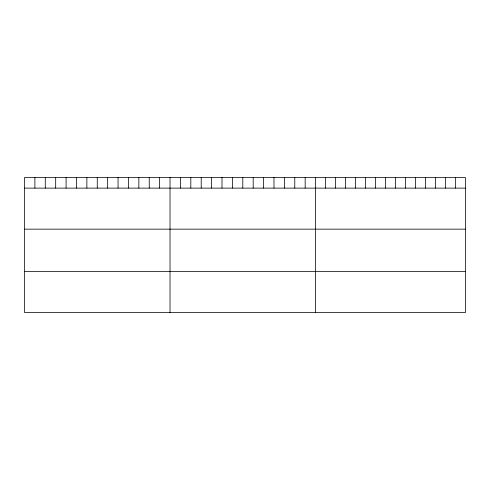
<?xml version="1.0" encoding="UTF-8"?>
<svg xmlns="http://www.w3.org/2000/svg" width="490" height="490" viewBox="0 0 490 490"><rect width="100%" height="100%" fill="white"/><g stroke="black" fill="none" stroke-linecap="round" stroke-linejoin="round"><path stroke-width="0.73" d="M465.5 188.117L465.5 312.479L24.5 312.479L24.5 177.521L465.5 177.521L465.5 188.117L24.5 188.117M24.5 229.155L465.5 229.155M24.5 271.442L465.5 271.442M455.504 177.521L455.504 188.117M445.508 177.521L445.508 188.117M435.512 177.521L435.512 188.117M425.516 177.521L425.516 188.117M415.52 177.521L415.52 188.117M405.524 177.521L405.524 188.117M395.528 177.521L395.528 188.117M385.532 177.521L385.532 188.117M375.536 177.521L375.536 188.117M365.54 177.521L365.54 188.117M355.544 177.521L355.544 188.117M345.548 177.521L345.548 188.117M335.552 177.521L335.552 188.117M325.556 177.521L325.556 188.117M315.56 177.521L315.56 312.479M305.166 177.521L305.166 188.117M294.772 177.521L294.772 188.117M284.378 177.521L284.378 188.117M273.977 177.521L273.977 188.117M263.583 177.521L263.583 188.117M253.189 177.521L253.189 188.117M242.795 177.521L242.795 188.117M232.401 177.521L232.401 188.117M222.007 177.521L222.007 188.117M211.613 177.521L211.613 188.117M201.212 177.521L201.212 188.117M190.818 177.521L190.818 188.117M180.424 177.521L180.424 188.117M170.03 177.521L170.03 312.479M159.636 177.521L159.636 188.117M149.242 177.521L149.242 188.117M138.848 177.521L138.848 188.117M128.447 177.521L128.447 188.117M118.053 177.521L118.053 188.117M107.659 177.521L107.659 188.117M97.265 177.521L97.265 188.117M86.871 177.521L86.871 188.117M76.477 177.521L76.477 188.117M66.083 177.521L66.083 188.117M55.682 177.521L55.682 188.117M45.288 177.521L45.288 188.117M34.894 177.521L34.894 188.117"/></g></svg>
